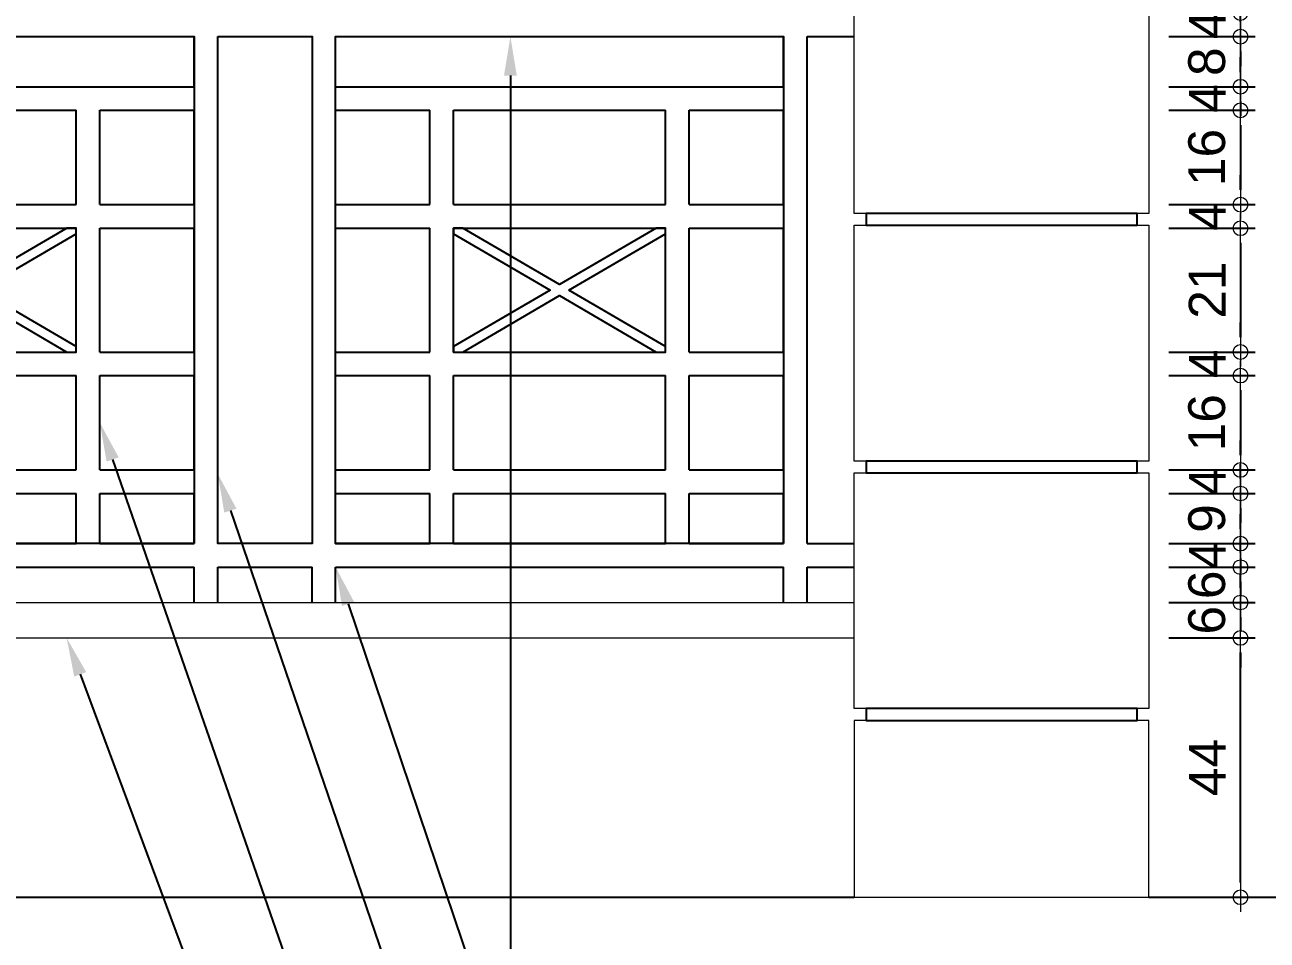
# Model space of a CAD drawing. Header units: millimetres. Extents: x -11 to 1625, y -267 to 180.
# Drawn here: x 839.45 to 847.89, y 108.17 to 114.38 of the extents above; entities that cross this region are included whole.
import ezdxf
from ezdxf import colors
from ezdxf.entities.mleader import LeaderData, LeaderLine
from ezdxf.math import Vec2, Vec3

# ---------------------------------------------------------------- set-up
doc = ezdxf.new("R2010")
doc.units = ezdxf.units.MM
doc.layers.add('BESI', color=10, linetype='Continuous')
for name, color, linetype, lineweight in [('dinding', 5, 'Continuous', 15), ('TEXT KETERANGAN', 7, 'Continuous', 9), ('u', 6, 'Continuous', 20)]:
    doc.layers.add(name, color=color, linetype=linetype, lineweight=lineweight)
doc.styles.add('ATTR', font='romans.shx', dxfattribs={"width": 0.8, "height": 1.735066})
doc.styles.get("Standard").update_dxf_attribs({"font": 'ARIALUNI.TTF'})
doc.dimstyles.new('SK-25', dxfattribs={"dimtxt": 0.25, "dimasz": 0.1, "dimexe": 0.1, "dimexo": 0, "dimgap": 0.1, "dimtad": 1, "dimdec": 0, "dimlfac": 25, "dimzin": 12, "dimdsep": 46, "dimtxsty": 'Standard', "dimblk": 'BULAT', "dimcen": 0.1, "dimclrd": 256, "dimadec": 0, "dimazin": 3, "dimtfac": 1, "dimtdec": 0, "dimtofl": 0, "dimtmove": 0, "dimatfit": 3, "dimldrblk": 'BULAT', "dimfxl": 0, "dimtolj": 1, "dimtzin": 0, "dimarcsym": 0})

# ---------------------------------------------------------------- blocks, each defined once
blk = doc.blocks.new('pagar besi')
at = {"layer": 'BESI'}
for p, q in [((-0.38, 0.96), (0.38, 0.96)), ((0.38, 0.875), (0.38, 0.96)), ((0.62, 0.96), (1.38, 0.96)), ((0.62, 0.875), (0.62, 0.96)), ((1.38, 0.875), (1.38, 0.96)), ((1.42, 0.96), (1.5, 0.96)), ((1.42, 0.1), (1.42, 0.96)), ((-0.38, 0.875), (0.38, 0.875)), ((0.62, 0.875), (1.38, 0.875)), ((-0.18, 0.835), (0.18, 0.835)), ((0.18, 0.675), (0.18, 0.835)), ((0.22, 0.835), (0.38, 0.835)), ((0.22, 0.675), (0.22, 0.835)), ((0.38, 0.675), (0.38, 0.835)), ((0.62, 0.835), (0.78, 0.835)), ((0.62, 0.675), (0.62, 0.835)), ((0.78, 0.675), (0.78, 0.835)), ((0.82, 0.835), (1.18, 0.835)), ((0.82, 0.675), (0.82, 0.835)), ((1.18, 0.675), (1.18, 0.835)), ((1.22, 0.835), (1.38, 0.835)), ((1.22, 0.675), (1.22, 0.835)), ((1.38, 0.675), (1.38, 0.835)), ((-0.18, 0.675), (0.18, 0.675)), ((0.22, 0.675), (0.38, 0.675)), ((0.62, 0.675), (0.78, 0.675)), ((0.82, 0.675), (1.18, 0.675)), ((1.22, 0.675), (1.38, 0.675)), ((-0.18, 0.635), (0.18, 0.635)), ((0.18, 0.425), (0.18, 0.635)), ((0.22, 0.635), (0.38, 0.635)), ((0.22, 0.425), (0.22, 0.635)), ((0.38, 0.425), (0.38, 0.635)), ((0.62, 0.635), (0.78, 0.635)), ((0.62, 0.425), (0.62, 0.635)), ((0.78, 0.425), (0.78, 0.635)), ((0.82, 0.635), (1.18, 0.635)), ((0.82, 0.425), (0.82, 0.635)), ((1.18, 0.425), (1.18, 0.635)), ((1.22, 0.635), (1.38, 0.635)), ((1.22, 0.425), (1.22, 0.635)), ((1.38, 0.425), (1.38, 0.635)), ((-0.18, 0.425), (0.18, 0.425)), ((0.22, 0.425), (0.38, 0.425)), ((0.62, 0.425), (0.78, 0.425)), ((0.82, 0.425), (1.18, 0.425)), ((1.22, 0.425), (1.38, 0.425)), ((-0.18, 0.385), (0.18, 0.385)), ((0.18, 0.225), (0.18, 0.385)), ((0.22, 0.385), (0.38, 0.385)), ((0.22, 0.225), (0.22, 0.385)), ((0.38, 0.225), (0.38, 0.385)), ((0.62, 0.385), (0.78, 0.385)), ((0.62, 0.225), (0.62, 0.385)), ((0.78, 0.225), (0.78, 0.385)), ((0.82, 0.385), (1.18, 0.385)), ((0.82, 0.225), (0.82, 0.385)), ((1.18, 0.225), (1.18, 0.385)), ((1.22, 0.385), (1.38, 0.385)), ((1.22, 0.225), (1.22, 0.385)), ((1.38, 0.225), (1.38, 0.385)), ((-0.18, 0.225), (0.18, 0.225)), ((0.22, 0.225), (0.38, 0.225)), ((0.62, 0.225), (0.78, 0.225)), ((0.82, 0.225), (1.18, 0.225)), ((1.22, 0.225), (1.38, 0.225)), ((-0.18, 0.185), (0.18, 0.185)), ((0.18, 0.1), (0.18, 0.185)), ((0.22, 0.185), (0.38, 0.185)), ((0.22, 0.1), (0.22, 0.185)), ((0.38, 0.1), (0.38, 0.185)), ((0.62, 0.185), (0.78, 0.185)), ((0.62, 0.1), (0.62, 0.185)), ((0.78, 0.1), (0.78, 0.185)), ((0.82, 0.185), (1.18, 0.185)), ((0.82, 0.1), (0.82, 0.185)), ((1.18, 0.1), (1.18, 0.185)), ((1.22, 0.185), (1.38, 0.185)), ((1.22, 0.1), (1.22, 0.185)), ((1.38, 0.1), (1.38, 0.185)), ((-0.18, 0.1), (0.18, 0.1)), ((0.22, 0.1), (0.38, 0.1)), ((0.62, 0.1), (0.78, 0.1)), ((0.82, 0.1), (1.18, 0.1)), ((1.22, 0.1), (1.38, 0.1)), ((1.42, 0.1), (1.5, 0.1)), ((-0.38, 0.06), (0.38, 0.06)), ((0.38, 0), (0.38, 0.06)), ((0.42, 0.06), (0.58, 0.06)), ((0.42, 0), (0.42, 0.06)), ((0.58, 0), (0.58, 0.06)), ((0.62, 0.06), (1.38, 0.06)), ((0.62, 0), (0.62, 0.06)), ((1.38, 0), (1.38, 0.06)), ((1.42, 0.06), (1.5, 0.06)), ((1.42, 0), (1.42, 0.06))]:
    blk.add_line(p, q, dxfattribs=at)
for points in [[(0.38, 0.1), (-0.38, 0.1), (-0.38, 0.96), (0.38, 0.96)], [(0.42, 0.96), (0.58, 0.96), (0.58, 0.1), (0.42, 0.1)], [(1.38, 0.1), (0.62, 0.1), (0.62, 0.96), (1.38, 0.96)], [(0.0159, 0.53), (0.18, 0.6257), (0.18, 0.635), (0.1641, 0.635), (0, 0.5393), (-0.1641, 0.635), (-0.18, 0.635), (-0.18, 0.6257), (-0.0159, 0.53), (-0.18, 0.4343), (-0.18, 0.425), (-0.1641, 0.425), (0, 0.5207), (0.1641, 0.425), (0.18, 0.425), (0.18, 0.4343)], [(1.0159, 0.53), (1.18, 0.6257), (1.18, 0.635), (1.1641, 0.635), (1, 0.5393), (0.8359, 0.635), (0.82, 0.635), (0.82, 0.6257), (0.9841, 0.53), (0.82, 0.4343), (0.82, 0.425), (0.8359, 0.425), (1, 0.5207), (1.1641, 0.425), (1.18, 0.425), (1.18, 0.4343)]]:
    blk.add_lwpolyline(points, close=True, dxfattribs=at)
at = {"layer": 'dinding'}
blk.add_line((-1.5, 0), (1.5, 0), dxfattribs=at)
blk = doc.blocks.new('pagar beton')
at = {"layer": 'dinding'}
blk.add_line((-1.5, 0.44), (1.5, 0.44), dxfattribs=at)
for points in [[(1.5, 1.56), (2, 1.56), (2, 1.16), (1.5, 1.16)], [(1.5, 1.14), (2, 1.14), (2, 0.74), (1.5, 0.74)], [(1.5, 0.72), (2, 0.72), (2, 0.32), (1.5, 0.32)], [(2, 0.3), (1.5, 0.3), (1.5, 0), (2, 0)]]:
    blk.add_lwpolyline(points, close=True, dxfattribs=at)
at = {"layer": 'dinding', "lineweight": -3}
for points in [[(1.98, 1.16), (1.52, 1.16), (1.52, 1.14), (1.98, 1.14)], [(1.98, 0.74), (1.52, 0.74), (1.52, 0.72), (1.98, 0.72)], [(1.98, 0.32), (1.52, 0.32), (1.52, 0.3), (1.98, 0.3)]]:
    blk.add_lwpolyline(points, close=True, dxfattribs=at)
blk = doc.blocks.new('BULAT')
for p, q in [((0, -1), (0, 1)), ((-1, 0), (1, 0))]:
    blk.add_line(p, q)
blk.add_circle((0, 0), 0.5)
blk = doc.blocks.new('*D658')
at = {"layer": 'Defpoints', "color": 0}
for p in [(847.2191, 114.4614), (847.2191, 114.3014), (847.7048, 114.3014)]:
    blk.add_point(p, dxfattribs=at)
at = {"layer": 'u', "lineweight": -2}
for p, q in [((847.7048, 114.5614), (847.7048, 114.6614)), ((847.7048, 114.2014), (847.7048, 114.1014))]:
    blk.add_line(p, q, dxfattribs=at)
at = {"layer": 'u', "color": 0, "lineweight": -2}
for p, q in [((847.2191, 114.4614), (847.8048, 114.4614)), ((847.2191, 114.3014), (847.8048, 114.3014))]:
    blk.add_line(p, q, dxfattribs=at)
at = {"layer": 'u', "lineweight": -2, "xscale": 0.1, "yscale": 0.1, "zscale": 0.1}
for p, rotation in [((847.7048, 114.4614), 270), ((847.7048, 114.3014), 90)]:
    blk.add_blockref('BULAT', p, dxfattribs=dict(at, rotation=rotation))
at = {"layer": 'u', "color": 0, "insert": (847.4798, 114.3814), "char_height": 0.25, "attachment_point": 5, "rotation": 90}
blk.add_mtext('\\A1;4', dxfattribs=at)
blk = doc.blocks.new('*D659')
at = {"layer": 'Defpoints', "color": 0}
for p in [(847.2191, 114.3014), (847.2191, 113.9614), (847.7048, 113.9614)]:
    blk.add_point(p, dxfattribs=at)
at = {"layer": 'u', "lineweight": -2}
for p, q in [((847.7048, 114.4014), (847.7048, 114.5014)), ((847.7048, 113.8614), (847.7048, 113.7614))]:
    blk.add_line(p, q, dxfattribs=at)
at = {"layer": 'u', "color": 0, "lineweight": -2}
for p, q in [((847.2191, 114.3014), (847.8048, 114.3014)), ((847.2191, 113.9614), (847.8048, 113.9614))]:
    blk.add_line(p, q, dxfattribs=at)
at = {"layer": 'u', "lineweight": -2, "xscale": 0.1, "yscale": 0.1, "zscale": 0.1}
for p, rotation in [((847.7048, 114.3014), 270), ((847.7048, 113.9614), 90)]:
    blk.add_blockref('BULAT', p, dxfattribs=dict(at, rotation=rotation))
at = {"layer": 'u', "color": 0, "insert": (847.477, 114.1314), "char_height": 0.25, "attachment_point": 5, "rotation": 90}
blk.add_mtext('\\A1;8', dxfattribs=at)
blk = doc.blocks.new('*D660')
at = {"layer": 'Defpoints', "color": 0}
for p in [(847.2191, 113.9614), (847.2191, 113.8014), (847.7048, 113.8014)]:
    blk.add_point(p, dxfattribs=at)
at = {"layer": 'u', "lineweight": -2}
for p, q in [((847.7048, 114.0614), (847.7048, 114.1614)), ((847.7048, 113.7014), (847.7048, 113.6014))]:
    blk.add_line(p, q, dxfattribs=at)
at = {"layer": 'u', "color": 0, "lineweight": -2}
for p, q in [((847.2191, 113.9614), (847.8048, 113.9614)), ((847.2191, 113.8014), (847.8048, 113.8014))]:
    blk.add_line(p, q, dxfattribs=at)
at = {"layer": 'u', "lineweight": -2, "xscale": 0.1, "yscale": 0.1, "zscale": 0.1}
for p, rotation in [((847.7048, 113.9614), 270), ((847.7048, 113.8014), 90)]:
    blk.add_blockref('BULAT', p, dxfattribs=dict(at, rotation=rotation))
at = {"layer": 'u', "color": 0, "insert": (847.4798, 113.8814), "char_height": 0.25, "attachment_point": 5, "rotation": 90}
blk.add_mtext('\\A1;4', dxfattribs=at)
blk = doc.blocks.new('*D661')
at = {"layer": 'Defpoints', "color": 0}
for p in [(847.2191, 113.8014), (847.2191, 113.1614), (847.7048, 113.1614)]:
    blk.add_point(p, dxfattribs=at)
at = {"layer": 'u', "color": 0, "lineweight": -2}
for p, q in [((847.2191, 113.8014), (847.8048, 113.8014)), ((847.2191, 113.1614), (847.8048, 113.1614))]:
    blk.add_line(p, q, dxfattribs=at)
at = {"layer": 'u', "lineweight": -2}
blk.add_line((847.7048, 113.7014), (847.7048, 113.2614), dxfattribs=at)
at = {"layer": 'u', "lineweight": -2, "xscale": 0.1, "yscale": 0.1, "zscale": 0.1}
for p, rotation in [((847.7048, 113.8014), 90), ((847.7048, 113.1614), 270)]:
    blk.add_blockref('BULAT', p, dxfattribs=dict(at, rotation=rotation))
at = {"layer": 'u', "color": 0, "insert": (847.477, 113.4814), "char_height": 0.25, "attachment_point": 5, "rotation": 90}
blk.add_mtext('\\A1;16', dxfattribs=at)
blk = doc.blocks.new('*D662')
at = {"layer": 'Defpoints', "color": 0}
for p in [(847.2191, 113.1614), (847.2191, 113.0014), (847.7048, 113.0014)]:
    blk.add_point(p, dxfattribs=at)
at = {"layer": 'u', "lineweight": -2}
for p, q in [((847.7048, 113.2614), (847.7048, 113.3614)), ((847.7048, 112.9014), (847.7048, 112.8014))]:
    blk.add_line(p, q, dxfattribs=at)
at = {"layer": 'u', "color": 0, "lineweight": -2}
for p, q in [((847.2191, 113.1614), (847.8048, 113.1614)), ((847.2191, 113.0014), (847.8048, 113.0014))]:
    blk.add_line(p, q, dxfattribs=at)
at = {"layer": 'u', "lineweight": -2, "xscale": 0.1, "yscale": 0.1, "zscale": 0.1}
for p, rotation in [((847.7048, 113.1614), 270), ((847.7048, 113.0014), 90)]:
    blk.add_blockref('BULAT', p, dxfattribs=dict(at, rotation=rotation))
at = {"layer": 'u', "color": 0, "insert": (847.4798, 113.0814), "char_height": 0.25, "attachment_point": 5, "rotation": 90}
blk.add_mtext('\\A1;4', dxfattribs=at)
blk = doc.blocks.new('*D663')
at = {"layer": 'Defpoints', "color": 0}
for p in [(847.2191, 113.0014), (847.2191, 112.1614), (847.7048, 112.1614)]:
    blk.add_point(p, dxfattribs=at)
at = {"layer": 'u', "color": 0, "lineweight": -2}
for p, q in [((847.2191, 113.0014), (847.8048, 113.0014)), ((847.2191, 112.1614), (847.8048, 112.1614))]:
    blk.add_line(p, q, dxfattribs=at)
at = {"layer": 'u', "lineweight": -2}
blk.add_line((847.7048, 112.9014), (847.7048, 112.2614), dxfattribs=at)
at = {"layer": 'u', "lineweight": -2, "xscale": 0.1, "yscale": 0.1, "zscale": 0.1}
for p, rotation in [((847.7048, 113.0014), 90), ((847.7048, 112.1614), 270)]:
    blk.add_blockref('BULAT', p, dxfattribs=dict(at, rotation=rotation))
at = {"layer": 'u', "color": 0, "insert": (847.4792, 112.5814), "char_height": 0.25, "attachment_point": 5, "rotation": 90}
blk.add_mtext('\\A1;21', dxfattribs=at)
blk = doc.blocks.new('*D664')
at = {"layer": 'Defpoints', "color": 0}
for p in [(847.2191, 112.1614), (847.2191, 112.0014), (847.7048, 112.0014)]:
    blk.add_point(p, dxfattribs=at)
at = {"layer": 'u', "lineweight": -2}
for p, q in [((847.7048, 112.2614), (847.7048, 112.3614)), ((847.7048, 111.9014), (847.7048, 111.8014))]:
    blk.add_line(p, q, dxfattribs=at)
at = {"layer": 'u', "color": 0, "lineweight": -2}
for p, q in [((847.2191, 112.1614), (847.8048, 112.1614)), ((847.2191, 112.0014), (847.8048, 112.0014))]:
    blk.add_line(p, q, dxfattribs=at)
at = {"layer": 'u', "lineweight": -2, "xscale": 0.1, "yscale": 0.1, "zscale": 0.1}
for p, rotation in [((847.7048, 112.1614), 270), ((847.7048, 112.0014), 90)]:
    blk.add_blockref('BULAT', p, dxfattribs=dict(at, rotation=rotation))
at = {"layer": 'u', "color": 0, "insert": (847.4798, 112.0814), "char_height": 0.25, "attachment_point": 5, "rotation": 90}
blk.add_mtext('\\A1;4', dxfattribs=at)
blk = doc.blocks.new('*D665')
at = {"layer": 'Defpoints', "color": 0}
for p in [(847.2191, 112.0014), (847.2191, 111.3614), (847.7048, 111.3614)]:
    blk.add_point(p, dxfattribs=at)
at = {"layer": 'u', "color": 0, "lineweight": -2}
for p, q in [((847.2191, 112.0014), (847.8048, 112.0014)), ((847.2191, 111.3614), (847.8048, 111.3614))]:
    blk.add_line(p, q, dxfattribs=at)
at = {"layer": 'u', "lineweight": -2}
blk.add_line((847.7048, 111.9014), (847.7048, 111.4614), dxfattribs=at)
at = {"layer": 'u', "lineweight": -2, "xscale": 0.1, "yscale": 0.1, "zscale": 0.1}
for p, rotation in [((847.7048, 112.0014), 90), ((847.7048, 111.3614), 270)]:
    blk.add_blockref('BULAT', p, dxfattribs=dict(at, rotation=rotation))
at = {"layer": 'u', "color": 0, "insert": (847.477, 111.6814), "char_height": 0.25, "attachment_point": 5, "rotation": 90}
blk.add_mtext('\\A1;16', dxfattribs=at)
blk = doc.blocks.new('*D666')
at = {"layer": 'Defpoints', "color": 0}
for p in [(847.2191, 111.3614), (847.2191, 111.2014), (847.7048, 111.2014)]:
    blk.add_point(p, dxfattribs=at)
at = {"layer": 'u', "lineweight": -2}
for p, q in [((847.7048, 111.4614), (847.7048, 111.5614)), ((847.7048, 111.1014), (847.7048, 111.0014))]:
    blk.add_line(p, q, dxfattribs=at)
at = {"layer": 'u', "color": 0, "lineweight": -2}
for p, q in [((847.2191, 111.3614), (847.8048, 111.3614)), ((847.2191, 111.2014), (847.8048, 111.2014))]:
    blk.add_line(p, q, dxfattribs=at)
at = {"layer": 'u', "lineweight": -2, "xscale": 0.1, "yscale": 0.1, "zscale": 0.1}
for p, rotation in [((847.7048, 111.3614), 270), ((847.7048, 111.2014), 90)]:
    blk.add_blockref('BULAT', p, dxfattribs=dict(at, rotation=rotation))
at = {"layer": 'u', "color": 0, "insert": (847.4798, 111.2814), "char_height": 0.25, "attachment_point": 5, "rotation": 90}
blk.add_mtext('\\A1;4', dxfattribs=at)
blk = doc.blocks.new('*D667')
at = {"layer": 'Defpoints', "color": 0}
for p in [(847.2191, 111.2014), (847.2191, 110.8614), (847.7048, 110.8614)]:
    blk.add_point(p, dxfattribs=at)
at = {"layer": 'u', "lineweight": -2}
for p, q in [((847.7048, 111.3014), (847.7048, 111.4014)), ((847.7048, 110.7614), (847.7048, 110.6614))]:
    blk.add_line(p, q, dxfattribs=at)
at = {"layer": 'u', "color": 0, "lineweight": -2}
for p, q in [((847.2191, 111.2014), (847.8048, 111.2014)), ((847.2191, 110.8614), (847.8048, 110.8614))]:
    blk.add_line(p, q, dxfattribs=at)
at = {"layer": 'u', "lineweight": -2, "xscale": 0.1, "yscale": 0.1, "zscale": 0.1}
for p, rotation in [((847.7048, 111.2014), 270), ((847.7048, 110.8614), 90)]:
    blk.add_blockref('BULAT', p, dxfattribs=dict(at, rotation=rotation))
at = {"layer": 'u', "color": 0, "insert": (847.477, 111.0314), "char_height": 0.25, "attachment_point": 5, "rotation": 90}
blk.add_mtext('\\A1;9', dxfattribs=at)
blk = doc.blocks.new('*D668')
at = {"layer": 'Defpoints', "color": 0}
for p in [(847.2191, 110.8614), (847.2191, 110.7014), (847.7048, 110.7014)]:
    blk.add_point(p, dxfattribs=at)
at = {"layer": 'u', "lineweight": -2}
for p, q in [((847.7048, 110.9614), (847.7048, 111.0614)), ((847.7048, 110.6014), (847.7048, 110.5014))]:
    blk.add_line(p, q, dxfattribs=at)
at = {"layer": 'u', "color": 0, "lineweight": -2}
for p, q in [((847.2191, 110.8614), (847.8048, 110.8614)), ((847.2191, 110.7014), (847.8048, 110.7014))]:
    blk.add_line(p, q, dxfattribs=at)
at = {"layer": 'u', "lineweight": -2, "xscale": 0.1, "yscale": 0.1, "zscale": 0.1}
for p, rotation in [((847.7048, 110.8614), 270), ((847.7048, 110.7014), 90)]:
    blk.add_blockref('BULAT', p, dxfattribs=dict(at, rotation=rotation))
at = {"layer": 'u', "color": 0, "insert": (847.4798, 110.7814), "char_height": 0.25, "attachment_point": 5, "rotation": 90}
blk.add_mtext('\\A1;4', dxfattribs=at)
blk = doc.blocks.new('*D669')
at = {"layer": 'Defpoints', "color": 0}
for p in [(847.2191, 110.7014), (847.2191, 110.4614), (847.7048, 110.4614)]:
    blk.add_point(p, dxfattribs=at)
at = {"layer": 'u', "lineweight": -2}
for p, q in [((847.7048, 110.8014), (847.7048, 110.9014)), ((847.7048, 110.3614), (847.7048, 110.2614))]:
    blk.add_line(p, q, dxfattribs=at)
at = {"layer": 'u', "color": 0, "lineweight": -2}
for p, q in [((847.2191, 110.7014), (847.8048, 110.7014)), ((847.2191, 110.4614), (847.8048, 110.4614))]:
    blk.add_line(p, q, dxfattribs=at)
at = {"layer": 'u', "lineweight": -2, "xscale": 0.1, "yscale": 0.1, "zscale": 0.1}
for p, rotation in [((847.7048, 110.7014), 270), ((847.7048, 110.4614), 90)]:
    blk.add_blockref('BULAT', p, dxfattribs=dict(at, rotation=rotation))
at = {"layer": 'u', "color": 0, "insert": (847.477, 110.5814), "char_height": 0.25, "attachment_point": 5, "rotation": 90}
blk.add_mtext('\\A1;6', dxfattribs=at)
blk = doc.blocks.new('*D670')
at = {"layer": 'Defpoints', "color": 0}
for p in [(847.2191, 110.4614), (847.2191, 110.2214), (847.7048, 110.2214)]:
    blk.add_point(p, dxfattribs=at)
at = {"layer": 'u', "lineweight": -2}
for p, q in [((847.7048, 110.5614), (847.7048, 110.6614)), ((847.7048, 110.1214), (847.7048, 110.0214))]:
    blk.add_line(p, q, dxfattribs=at)
at = {"layer": 'u', "color": 0, "lineweight": -2}
for p, q in [((847.2191, 110.4614), (847.8048, 110.4614)), ((847.2191, 110.2214), (847.8048, 110.2214))]:
    blk.add_line(p, q, dxfattribs=at)
at = {"layer": 'u', "lineweight": -2, "xscale": 0.1, "yscale": 0.1, "zscale": 0.1}
for p, rotation in [((847.7048, 110.4614), 270), ((847.7048, 110.2214), 90)]:
    blk.add_blockref('BULAT', p, dxfattribs=dict(at, rotation=rotation))
at = {"layer": 'u', "color": 0, "insert": (847.477, 110.3414), "char_height": 0.25, "attachment_point": 5, "rotation": 90}
blk.add_mtext('\\A1;6', dxfattribs=at)
blk = doc.blocks.new('*D671')
at = {"layer": 'Defpoints', "color": 0}
for p in [(847.2191, 110.2214), (847.7048, 110.2214), (847.2191, 108.4614)]:
    blk.add_point(p, dxfattribs=at)
at = {"layer": 'u', "color": 0, "lineweight": -2}
for p, q in [((847.2191, 110.2214), (847.8048, 110.2214)), ((847.2191, 108.4614), (847.8048, 108.4614))]:
    blk.add_line(p, q, dxfattribs=at)
at = {"layer": 'u', "lineweight": -2}
blk.add_line((847.7048, 108.5614), (847.7048, 110.1214), dxfattribs=at)
at = {"layer": 'u', "lineweight": -2, "xscale": 0.1, "yscale": 0.1, "zscale": 0.1}
for p, rotation in [((847.7048, 110.2214), 90), ((847.7048, 108.4614), 270)]:
    blk.add_blockref('BULAT', p, dxfattribs=dict(at, rotation=rotation))
at = {"layer": 'u', "color": 0, "insert": (847.4798, 109.3414), "char_height": 0.25, "attachment_point": 5, "rotation": 90}
blk.add_mtext('\\A1;44', dxfattribs=at)
blk = doc.blocks.new('*D673')
at = {"layer": 'Defpoints', "color": 0}
for p in [(847.2191, 114.4614), (848.3104, 114.4614), (847.0836, 108.4614)]:
    blk.add_point(p, dxfattribs=at)
at = {"layer": 'u', "color": 0, "lineweight": -2}
for p, q in [((847.2191, 114.4614), (848.4104, 114.4614)), ((847.0836, 108.4614), (848.4104, 108.4614))]:
    blk.add_line(p, q, dxfattribs=at)
at = {"layer": 'u', "lineweight": -2}
blk.add_line((848.3104, 108.5614), (848.3104, 114.3614), dxfattribs=at)
at = {"layer": 'u', "lineweight": -2, "xscale": 0.1, "yscale": 0.1, "zscale": 0.1}
for p, rotation in [((848.3104, 114.4614), 90), ((848.3104, 108.4614), 270)]:
    blk.add_blockref('BULAT', p, dxfattribs=dict(at, rotation=rotation))
at = {"layer": 'u', "color": 0, "insert": (848.0827, 111.4614), "char_height": 0.25, "attachment_point": 5, "rotation": 90}
blk.add_mtext('\\A1;150', dxfattribs=at)

msp = doc.modelspace()

# ---------------------------------------------------------------- linework, layer by layer
for points in [[(833.0835956, 108.4613898), (845.0835956, 108.4613898)], [(847.0835956, 108.4613898), (883.2565507, 108.4613898)]]:
    msp.add_lwpolyline(points)

# ---------------------------------------------------------------- block references
at = {"xscale": 4, "yscale": 4, "zscale": 4}
msp.add_blockref('pagar besi', (839.0835956, 110.4613898), dxfattribs=at)
at = {"layer": 'u', "xscale": 4, "yscale": 4, "zscale": 4}
msp.add_blockref('pagar beton', (839.0835956, 108.4613898), dxfattribs=at)

# ---------------------------------------------------------------- dimensions: what is measured, and where the dimension line sits
at = {"layer": 'u'}
for base, p1, p2, angle, picture, middle in [((847.7047699, 114.3013898), (847.219143, 114.4613898), (847.219143, 114.3013898), 90, '*D658', (847.7047699, 114.3813898)), ((847.7047698649, 113.9613897709), (847.2191429903, 114.3013897709), (847.2191429903, 113.9613897709), 90, '*D659', (847.7047698649, 114.1313897709)), ((847.7047699, 113.8013898), (847.219143, 113.9613898), (847.219143, 113.8013898), 90, '*D660', (847.7047699, 113.8813898)), ((847.7047699, 113.0013898), (847.219143, 113.1613898), (847.219143, 113.0013898), 90, '*D662', (847.7047699, 113.0813898)), ((847.7047699, 112.0013898), (847.219143, 112.1613898), (847.219143, 112.0013898), 90, '*D664', (847.7047699, 112.0813898)), ((847.7047699, 111.2013898), (847.219143, 111.3613898), (847.219143, 111.2013898), 90, '*D666', (847.7047699, 111.2813898)), ((847.7047698649, 110.8613897709), (847.2191429903, 111.2013897709), (847.2191429903, 110.8613897709), 90, '*D667', (847.7047698649, 111.0313897709)), ((847.7047699, 110.7013898), (847.219143, 110.8613898), (847.219143, 110.7013898), 90, '*D668', (847.7047699, 110.7813898)), ((847.7047699, 110.4613898), (847.219143, 110.7013898), (847.219143, 110.4613898), 90, '*D669', (847.7047699, 110.5813898)), ((847.7047699, 110.2213898), (847.219143, 110.4613898), (847.219143, 110.2213898), 90, '*D670', (847.7047699, 110.3413898)), ((847.7047699, 110.2213898), (847.219143, 108.4613898), (847.219143, 110.2213898), 270, '*D671', (847.7047699, 109.3413898))]:
    dim = msp.add_linear_dim(base=base, p1=p1, p2=p2, angle=angle, dimstyle='SK-25', dxfattribs=at)
    dim.commit()
    dim.dimension.update_dxf_attribs({"geometry": picture, "text_midpoint": middle, "dimtype": 160})
for base, p1, p2, picture, middle in [((848.3104012, 114.4613898), (847.0835956, 108.4613898), (847.219143, 114.4613898), '*D673', (848.0826727, 111.4613898)), ((847.7047699, 113.1613898), (847.219143, 113.8013898), (847.219143, 113.1613898), '*D661', (847.4770414, 113.4813898)), ((847.7047699, 112.1613898), (847.219143, 113.0013898), (847.219143, 112.1613898), '*D663', (847.479173, 112.5813898)), ((847.7047699, 111.3613898), (847.219143, 112.0013898), (847.219143, 111.3613898), '*D665', (847.4770414, 111.6813898))]:
    dim = msp.add_linear_dim(base=base, p1=p1, p2=p2, angle=90, dimstyle='SK-25', dxfattribs=at)
    dim.commit()
    dim.dimension.update_dxf_attribs({"geometry": picture, "text_midpoint": middle})

# ---------------------------------------------------------------- leaders
at = {"layer": 'TEXT KETERANGAN'}
ml = msp.add_multileader_mtext('Standard', dxfattribs=at)
ml.set_content('{\\C90;BESI HOLLOW / 4.6.1,2 FIN. CAT}', color=256, style='ATTR')
ml.set_leader_properties()
ml.build(insert=Vec2(0, 0))
ml.multileader.update_dxf_attribs({"text_left_attachment_type": 2, "text_right_attachment_type": 2, "dogleg_length": 2.367, "arrow_head_size": 0.2637542})
ctx = ml.context
ctx.base_point, ctx.char_height, ctx.arrow_head_size, ctx.landing_gap_size, ctx.plane_origin = Vec3(843.6445242, 107.6975473), 0.3, 0.2637542, 0.1318771, Vec3(844.6095122, 106.793413)
ctx.left_attachment, ctx.right_attachment = 2, 2
notes = []
notes.append((ctx, [(0, (1, 1, 0), (842.7497999, 107.6975473), (1, 0), 0.8947242, [(0, [(842.7497999, 114.3013898)], 0, [])])]))
ctx.mtext.insert, ctx.mtext.flow_direction = Vec3(843.7764013, 107.9261188), 5
ml = msp.add_multileader_mtext('Standard', dxfattribs=at)
ml.set_content('{\\C90;BESI HOLLOW / 4.4.1,2 FIN. CAT}', color=256, style='ATTR')
ml.set_leader_properties()
ml.build(insert=Vec2(0, 0))
ml.multileader.update_dxf_attribs({"text_left_attachment_type": 2, "text_right_attachment_type": 2, "dogleg_length": 2.367, "arrow_head_size": 0.2637542})
ctx = ml.context
ctx.base_point, ctx.char_height, ctx.arrow_head_size, ctx.landing_gap_size, ctx.plane_origin = Vec3(843.6445242, 107.061055), 0.3, 0.2637542, 0.1318771, Vec3(844.6095122, 106.1569206)
ctx.left_attachment, ctx.right_attachment = 2, 2
notes.append((ctx, [(0, (1, 1, 0), (841.5686135, 107.061055), (1, 0), 2.0759106, [(0, [(839.9635956, 111.6813898)], 0, [])])]))
ctx.mtext.insert, ctx.mtext.flow_direction = Vec3(843.7764013, 107.2896264), 5
ml = msp.add_multileader_mtext('Standard', dxfattribs=at)
ml.set_content('{\\C90;BESI HOLLOW / 4.6.1,2 FIN. CAT}', color=256, style='ATTR')
ml.set_leader_properties()
ml.build(insert=Vec2(0, 0))
ml.multileader.update_dxf_attribs({"text_left_attachment_type": 2, "text_right_attachment_type": 2, "dogleg_length": 2.367, "arrow_head_size": 0.2637542})
ctx = ml.context
ctx.base_point, ctx.char_height, ctx.arrow_head_size, ctx.landing_gap_size, ctx.plane_origin = Vec3(843.6445242, 107.6975473), 0.3, 0.2637542, 0.1318771, Vec3(844.6095122, 106.793413)
ctx.left_attachment, ctx.right_attachment = 2, 2
notes.append((ctx, [(0, (1, 1, 0), (842.0117158, 107.6975473), (1, 0), 1.6328084, [(0, [(840.7635956, 111.3346158)], 0, [])])]))
ctx.mtext.insert, ctx.mtext.flow_direction = Vec3(843.7764013, 107.9261188), 5
ml = msp.add_multileader_mtext('Standard', dxfattribs=at)
ml.set_content('{\\C90;BESI HOLLOW / 4.6.1,2 FIN. CAT}', color=256, style='ATTR')
ml.set_leader_properties()
ml.build(insert=Vec2(0, 0))
ml.multileader.update_dxf_attribs({"text_left_attachment_type": 2, "text_right_attachment_type": 2, "dogleg_length": 2.367, "arrow_head_size": 0.2637542})
ctx = ml.context
ctx.base_point, ctx.char_height, ctx.arrow_head_size, ctx.landing_gap_size, ctx.plane_origin = Vec3(843.6445242, 107.6975473), 0.3, 0.2637542, 0.1318771, Vec3(844.6095122, 106.793413)
ctx.left_attachment, ctx.right_attachment = 2, 2
notes.append((ctx, [(0, (1, 1, 0), (842.5788532, 107.6975473), (1, 0), 1.0656709, [(0, [(841.5635956, 110.7013898)], 0, [])])]))
ctx.mtext.insert, ctx.mtext.flow_direction = Vec3(843.7764013, 107.9261188), 5
ml = msp.add_multileader_mtext('Standard', dxfattribs=at)
ml.set_content('{\\C90;PENEBALAN PLESTERAN T=5 cm FIN. CAT}', color=256, style='ATTR')
ml.set_leader_properties()
ml.build(insert=Vec2(0, 0))
ml.multileader.update_dxf_attribs({"text_left_attachment_type": 2, "text_right_attachment_type": 2, "dogleg_length": 2.367, "arrow_head_size": 0.2637542})
ctx = ml.context
ctx.base_point, ctx.char_height, ctx.arrow_head_size, ctx.landing_gap_size, ctx.plane_origin = Vec3(843.6445242, 106.4245626), 0.3, 0.2637542, 0.1318771, Vec3(844.6095122, 105.5204282)
ctx.left_attachment, ctx.right_attachment = 2, 2
notes.append((ctx, [(0, (1, 1, 0), (841.1517406, 106.4245626), (1, 0), 2.4927835, [(0, [(839.7380837, 110.2213898)], 0, [])])]))
ctx.mtext.insert, ctx.mtext.flow_direction = Vec3(843.7764013, 106.5745626), 5
for ctx, leaders in notes:
    for number, flags, end, landing, length, lines in leaders:
        leader = LeaderData()
        leader.index, (leader.has_last_leader_line, leader.has_dogleg_vector, leader.attachment_direction) = number, flags
        leader.last_leader_point, leader.dogleg_vector, leader.dogleg_length = Vec3(end), Vec3(landing), length
        for number, points, colour, breaks in lines:
            line = LeaderLine()
            line.index, line.vertices, line.color, line.breaks = number, Vec3.list(points), colors.encode_raw_color(colour), breaks
            leader.lines.append(line)
        ctx.leaders.append(leader)

doc.saveas('drawing.dxf')
